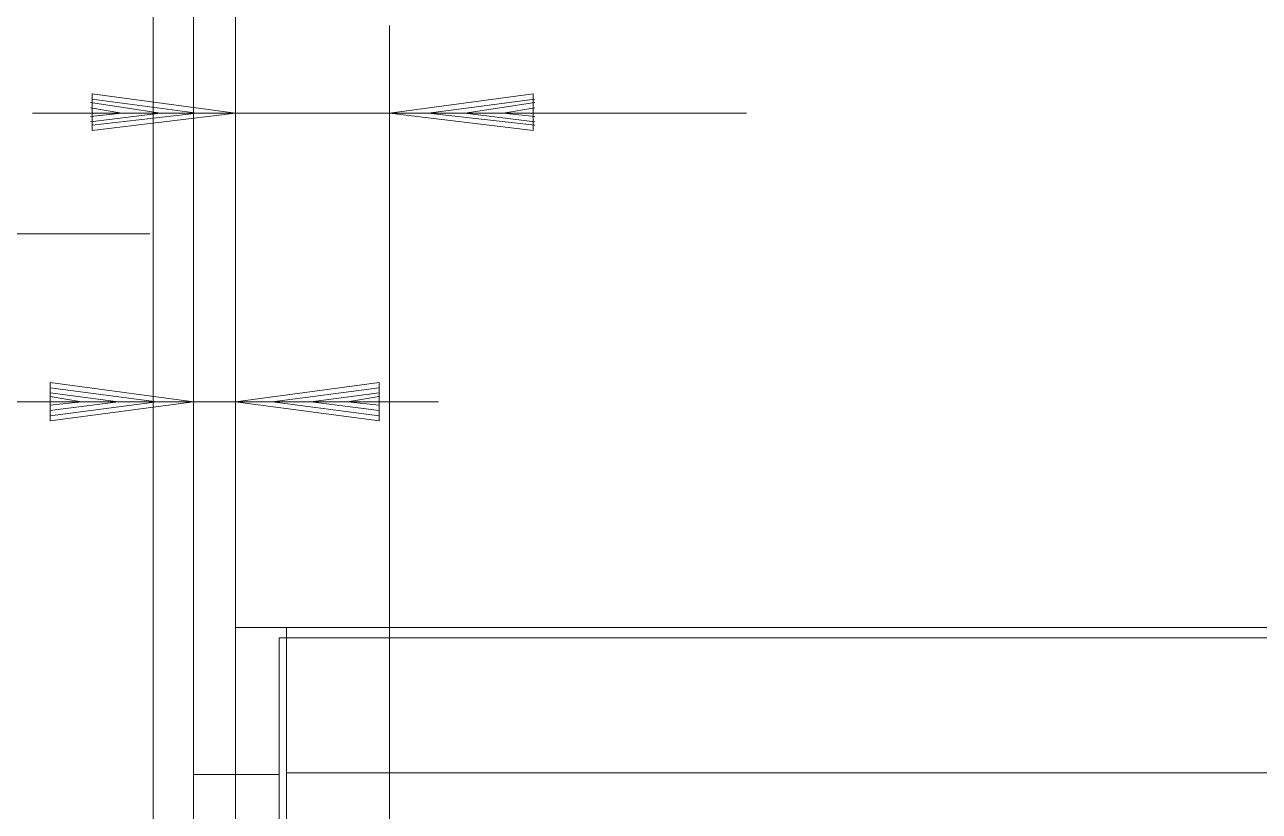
# Model space of a CAD drawing. Header units: metres. Extents: x 1223 to 5739, y -151236 to 19014.
# Drawn here: x 5136.23 to 5150.57, y -151035.98 to -151026.85 of the extents above; entities that cross this region are included whole.
import ezdxf

# ---------------------------------------------------------------- set-up
doc = ezdxf.new("R2010")
doc.units = ezdxf.units.M
doc.layers.add('PDF_Geometry', color=7, linetype='Continuous')

msp = doc.modelspace()

# ---------------------------------------------------------------- linework, layer by layer
at = {"layer": 'PDF_Geometry', "color": 8, "lineweight": 13}
for points in [[(5137.725, -151048.501), (5137.725, -151000.728)], [(5137.725, -151108.161), (5137.725, -151048.725), (5137.725, -151034.379), (5137.725, -151009.466)], [(5137.725, -151010.888), (5137.725, -151034.399), (5137.725, -151048.725), (5137.725, -151082.151)], [(5138.193, -151030.213), (5138.193, -151035.557), (5138.193, -151020.723)], [(5138.68, -151023.507), (5138.68, -151032.997), (5138.68, -151026.86)], [(5140.469, -151026.86), (5140.469, -151036.248)], [(5136.994, -151027.754), (5137.807, -151027.876), (5136.994, -151027.978)], [(5137.014, -151027.714), (5138.233, -151027.876), (5137.014, -151028.018)], [(5142.155, -151027.714), (5140.916, -151027.876), (5142.155, -151028.018)], [(5142.155, -151027.754), (5141.342, -151027.876), (5142.155, -151027.978)], [(5136.323, -151027.876), (5144.614, -151027.876)], [(5136.994, -151027.815), (5137.36, -151027.876), (5136.994, -151027.917)], [(5142.155, -151027.815), (5141.789, -151027.876), (5142.155, -151027.917)], [(5089.689, -151029.278), (5137.685, -151029.278)], [(5138.68, -151030.213), (5138.68, -151035.557)], [(5136.526, -151031.066), (5137.766, -151031.229), (5136.526, -151031.391)], [(5140.347, -151031.066), (5139.107, -151031.229), (5140.347, -151031.391)], [(5136.526, -151031.127), (5137.319, -151031.229), (5136.526, -151031.331)], [(5136.526, -151031.168), (5136.892, -151031.229), (5136.526, -151031.27)], [(5140.347, -151031.127), (5139.554, -151031.229), (5140.347, -151031.331)], [(5140.347, -151031.168), (5139.981, -151031.229), (5140.347, -151031.27)], [(5131.975, -151031.229), (5141.037, -151031.229)], [(5138.68, -151049.09), (5138.68, -151032.997)], [(5138.762, -151047.891), (5138.172, -151048.481), (5138.762, -151047.891), (5138.172, -151048.481), (5138.762, -151047.891), (5138.172, -151048.481), (5138.762, -151047.891), (5138.172, -151048.481), (5138.762, -151047.912), (5138.172, -151048.481), (5138.762, -151047.912), (5138.172, -151048.481), (5138.762, -151047.912), (5138.172, -151048.481), (5138.762, -151047.912), (5138.172, -151048.481), (5138.762, -151047.912), (5138.172, -151048.481), (5138.762, -151047.912), (5138.172, -151048.481), (5138.762, -151047.912), (5138.193, -151048.481), (5138.193, -151033.85)], [(5138.68, -151033.85), (5156.867, -151033.85)], [(5139.27, -151048.135), (5139.27, -151046.571), (5139.27, -151035.537), (5139.27, -151033.972), (5139.27, -151033.85), (5163.268, -151033.85)], [(5244.751, -151033.972), (5139.188, -151033.972), (5139.188, -151048.135)], [(5137.725, -151047.729), (5137.725, -151034.297)], [(5139.188, -151046.55), (5138.193, -151046.55), (5138.193, -151035.557), (5139.188, -151035.557)], [(5139.27, -151035.537), (5163.268, -151035.537), (5163.268, -151046.571), (5139.27, -151046.571)]]:
    msp.add_lwpolyline(points, dxfattribs=at)
for points in [[(5138.68, -151027.876), (5137.014, -151028.079), (5137.014, -151027.653)], [(5142.135, -151027.653), (5142.135, -151028.079), (5140.469, -151027.876)], [(5138.193, -151031.229), (5136.526, -151031.452), (5136.526, -151031.005)], [(5140.347, -151031.005), (5140.347, -151031.452), (5138.68, -151031.229)]]:
    msp.add_lwpolyline(points, close=True, dxfattribs=at)

doc.saveas('drawing.dxf')
